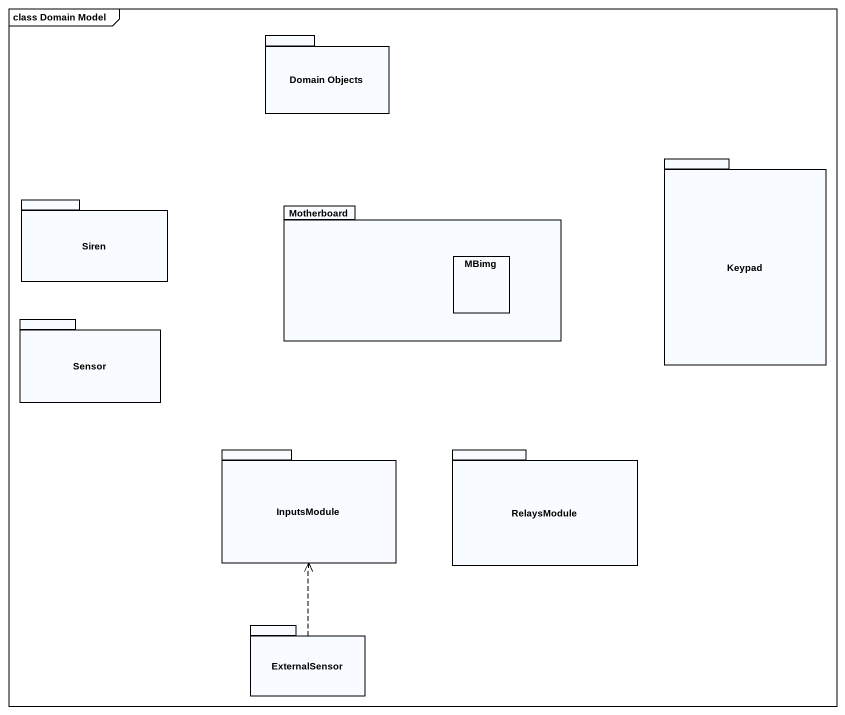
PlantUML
@startuml
mainframe class Domain Model
package "Domain Objects" as Domain_Objects {
}
package Keypad {
}
package Siren {
}
package Motherboard {
  rectangle MBimg
}
package Sensor {
}
package InputsModule {
}
package RelaysModule {
}
package ExternalSensor {
}
ExternalSensor .up.> InputsModule
@enduml
